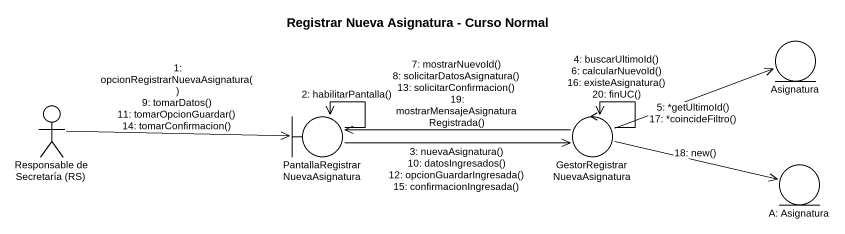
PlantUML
@startuml
title Registrar Nueva Asignatura - Curso Normal
entity Asignatura
actor "Responsable de Secretaría (RS)" as Responsable_de_Secretaría_RS
boundary "PantallaRegistrarNuevaAsignatura" as PantallaRegistrarNuevaAsigna
control "GestorRegistrarNuevaAsignatura" as GestorRegistrarNuevaAsignatu
entity "A: Asignatura" as A_Asignatura
Responsable_de_Secretaría_RS -right-> PantallaRegistrarNuevaAsigna : 1: opcionRegistrarNuevaAsignatura()\n9: tomarDatos()\n11: tomarOpcionGuardar()\n14: tomarConfirmacion()
PantallaRegistrarNuevaAsigna --> PantallaRegistrarNuevaAsigna : 2: habilitarPantalla()
PantallaRegistrarNuevaAsigna -right-> GestorRegistrarNuevaAsignatu : 3: nuevaAsignatura()\n10: datosIngresados()\n12: opcionGuardarIngresada()\n15: confirmacionIngresada()
GestorRegistrarNuevaAsignatu --> GestorRegistrarNuevaAsignatu : 4: buscarUltimoId()\n6: calcularNuevoId()\n16: existeAsignatura()\n20: finUC()
GestorRegistrarNuevaAsignatu -right-> Asignatura : 5: *getUltimoId()\n17: *coincideFiltro()
GestorRegistrarNuevaAsignatu -left-> PantallaRegistrarNuevaAsigna : 7: mostrarNuevoId()\n8: solicitarDatosAsignatura()\n13: solicitarConfirmacion()\n19: mostrarMensajeAsignaturaRegistrada()
GestorRegistrarNuevaAsignatu -right-> A_Asignatura : 18: new()
@enduml
